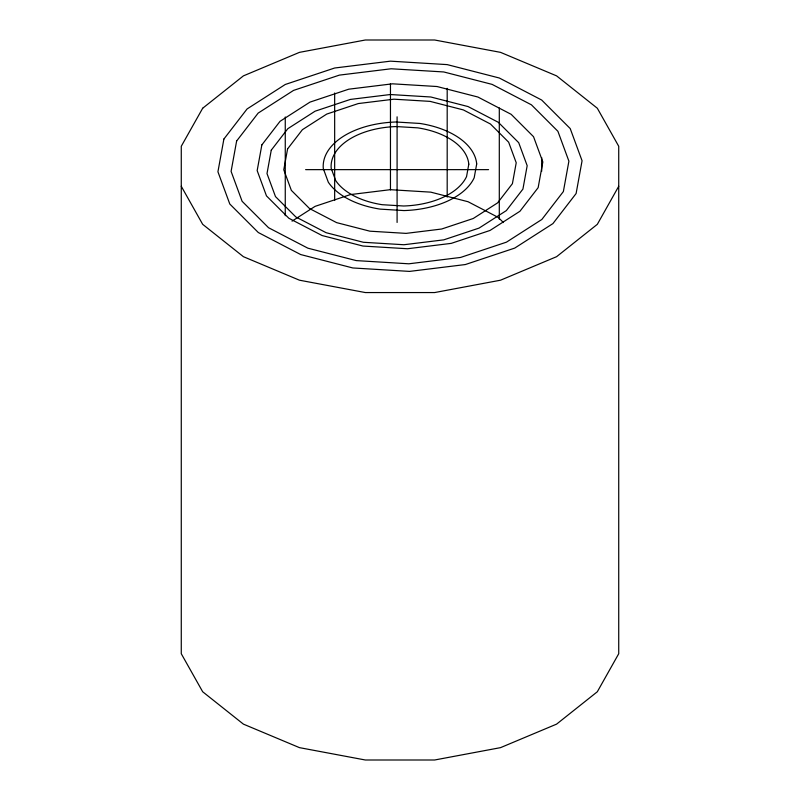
<?xml version="1.0" encoding="UTF-8"?>
<svg xmlns="http://www.w3.org/2000/svg" width="800" height="800" viewBox="0 0 800 800"><rect width="100%" height="100%" fill="white"/><g stroke="black" fill="none" stroke-linecap="round" stroke-linejoin="round"><path stroke-width="1.2" d="M618.73 186.28L597.32 224.33L556.59 256.69L500.54 280.2L434.64 292.56L365.36 292.56L299.46 280.2L243.41 256.69L202.68 224.33L181.27 186.28M292.04 221.15L315.11 206.35L350.41 194.58L390.27 189.69L430.81 192.15L468.04 201.72L498.33 217.47L503.42 222.56M305.62 169.64L488.57 169.64M541.69 157.53L541.69 171.28M499.3 108L499.3 219.23M447.19 88.35L447.19 197.09M397.09 116.82L397.09 222.45M390.46 83.66L390.46 189.9M334.66 93.01L334.66 200.49M285.26 116.97L285.26 215.71M223.89 139.04L217.93 171.79L229.79 204.01L258.31 232.53L300.7 254.56L352.81 267.96L409.54 271.4L465.34 264.55L514.74 248.09L552.91 223.61L576.11 193.53L582.07 160.77L570.21 128.56L541.69 100.04L499.3 78L447.19 64.61L390.46 61.16L334.66 68.01L285.26 84.48L247.09 108.95L223.89 139.04M236.63 141.01L231.1 171.39L242.1 201.28L268.56 227.73L307.88 248.18L356.23 260.6L408.85 263.8L460.61 257.44L506.44 242.17L541.85 219.47L563.37 191.56L568.9 161.17L557.9 131.29L531.44 104.83L492.12 84.39L443.77 71.96L391.15 68.77L339.39 75.12L293.56 90.4L258.15 113.1L236.63 141.01M261.85 144.91L257.17 170.6L266.47 195.88L288.85 218.25L322.1 235.54L362.98 246.05L407.49 248.75L451.26 243.37L490.01 230.46L519.95 211.26L538.15 187.65L542.83 161.96L533.53 136.69L511.15 114.32L477.9 97.03L437.02 86.52L392.51 83.82L348.74 89.19L309.99 102.11L280.05 121.31L261.85 144.91M271.26 150.17L267 173.57L275.48 196.59L295.85 216.97L326.14 232.71L363.38 242.28L403.91 244.74L443.78 239.85L479.07 228.09L506.34 210.6L522.92 189.1L527.18 165.7L518.71 142.69L498.33 122.31L468.04 106.56L430.81 96.99L390.27 94.53L350.41 99.42L315.11 111.19L287.84 128.68L271.26 150.17M287.59 148.89L283.78 169.8L291.35 190.36L309.56 208.57L336.62 222.63L369.88 231.18L406.09 233.38L441.71 229.01L473.24 218.5L497.6 202.88L512.41 183.67L516.22 162.77L508.65 142.2L490.44 124L463.38 109.93L430.12 101.38L393.91 99.19L358.29 103.56L326.76 114.07L302.4 129.69L287.59 148.89M468.8 164.2L466.55 176.58A68.89 39.78 0 0 1 403.61 206L382.17 204.7A68.89 39.78 0 0 1 335.68 180.54L331.2 168.36A68.89 39.78 0 0 1 396.39 126.56L417.83 127.86A68.89 39.78 0 0 1 468.8 164.2M476.7 163.96L474.19 177.76A76.81 44.34 0 0 1 404.02 210.57L380.12 209.12A76.81 44.34 0 0 1 328.29 182.17L323.3 168.6A76.81 44.34 0 0 1 395.98 122L419.88 123.45A76.81 44.34 0 0 1 476.7 163.96M202.68 108.24L181.27 146.28L181.27 653.72L202.68 691.76L243.41 724.13L299.46 747.64L365.36 760L434.64 760L500.54 747.64L556.59 724.13L597.32 691.76L618.73 653.72L618.73 146.28L597.32 108.24L556.59 75.87L500.54 52.36L434.64 40L365.36 40L299.46 52.36L243.41 75.87L202.68 108.24"/></g></svg>
